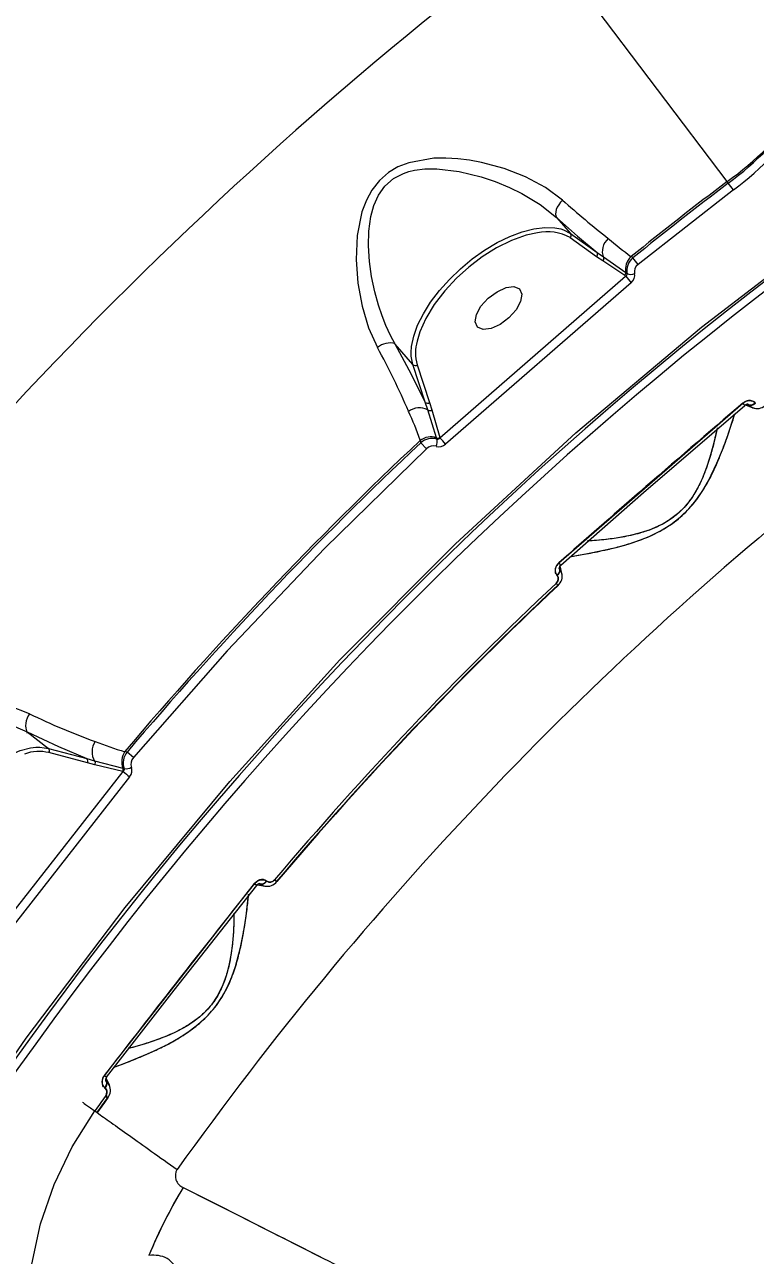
# Model space of a CAD drawing. Header units: millimetres. Extents: x -4952 to 3454, y -3329 to 3085.
# Drawn here: x 71.9 to 187.9, y -251.1 to -55.6 of the extents above; entities that cross this region are included whole.
import ezdxf

# ---------------------------------------------------------------- set-up
doc = ezdxf.new("R2010")
doc.units = ezdxf.units.MM
for name, color, linetype in [('DIKOM_ОБЪЕКТ', 7, 'Continuous'), ('DIKOM_РАЗМЕР_ЗОНА', 7, 'Continuous'), ('DIKOM_РАЗМЕР_ОБЪЕКТА', 7, 'Continuous')]:
    doc.layers.add(name, color=color, linetype=linetype)
doc.styles.add('style1', font='arial.ttf', dxfattribs={"width": 0.8})
doc.dimstyles.new('1-50', dxfattribs={"dimtxt": 300, "dimasz": 200, "dimexe": 100, "dimexo": 0, "dimgap": 100, "dimtad": 1, "dimtxsty": 'style1', "dimcen": 200, "dimclrd": 7, "dimclre": 7, "dimclrt": 7, "dimadec": 1, "dimazin": 2, "dimtfac": 1, "dimtmove": 0, "dimatfit": 2, "dimfxl": 0, "dimlwd": 25, "dimlwe": 18, "dimarcsym": 0})

# ---------------------------------------------------------------- blocks, each defined once
blk = doc.blocks.new('*D0')
at = {"layer": 'Defpoints', "color": 0, "transparency": 16777216}
for p in [(-2531.92, 1597.72), (1364.29, 1597.72), (96.74, -1272.86)]:
    blk.add_point(p, dxfattribs=at)
at = {"layer": 'DIKOM_РАЗМЕР_ОБЪЕКТА', "color": 7, "lineweight": 18, "transparency": 16777216}
for p, q in [((1364.29, 1597.72), (-2631.92, 1597.72)), ((96.74, -1272.86), (-2631.92, -1272.86))]:
    blk.add_line(p, q, dxfattribs=at)
at = {"layer": 'DIKOM_РАЗМЕР_ОБЪЕКТА', "color": 7, "lineweight": 25, "transparency": 16777216}
blk.add_line((-2531.92, -1072.86), (-2531.92, 1397.72), dxfattribs=at)
at = {"layer": 'DIKOM_РАЗМЕР_ОБЪЕКТА', "color": 7, "transparency": 16777216}
for points in [[(-2565.25, 1397.72), (-2498.58, 1397.72), (-2531.92, 1597.72)], [(-2565.25, -1072.86), (-2498.58, -1072.86), (-2531.92, -1272.86)]]:
    blk.add_solid(points, dxfattribs=at)
at = {"layer": 'DIKOM_РАЗМЕР_ОБЪЕКТА', "color": 7, "transparency": 16777216, "insert": (-2785.09, 250.69), "char_height": 300, "attachment_point": 5, "rotation": 90, "style": 'style1'}
blk.add_mtext('2900', dxfattribs=at)
blk = doc.blocks.new('*D1')
at = {"layer": 'Defpoints', "color": 0, "transparency": 16777216}
for p in [(-2009.52, -99.57), (1973.4, -116.39), (1973.4, -1835.8)]:
    blk.add_point(p, dxfattribs=at)
at = {"layer": 'DIKOM_РАЗМЕР_ОБЪЕКТА', "color": 7, "lineweight": 18, "transparency": 16777216}
for p, q in [((-2009.52, -99.57), (-2009.52, -1935.8)), ((1973.4, -116.39), (1973.4, -1935.8))]:
    blk.add_line(p, q, dxfattribs=at)
at = {"layer": 'DIKOM_РАЗМЕР_ОБЪЕКТА', "color": 7, "lineweight": 25, "transparency": 16777216}
blk.add_line((-1809.52, -1835.8), (1773.4, -1835.8), dxfattribs=at)
at = {"layer": 'DIKOM_РАЗМЕР_ОБЪЕКТА', "color": 7, "transparency": 16777216}
for points in [[(-1809.52, -1802.47), (-1809.52, -1869.14), (-2009.52, -1835.8)], [(1773.4, -1802.47), (1773.4, -1869.14), (1973.4, -1835.8)]]:
    blk.add_solid(points, dxfattribs=at)
at = {"layer": 'DIKOM_РАЗМЕР_ОБЪЕКТА', "color": 7, "transparency": 16777216, "insert": (39.04, -1582.63), "char_height": 300, "attachment_point": 5, "style": 'style1'}
blk.add_mtext('4000', dxfattribs=at)
blk = doc.blocks.new('*D2')
at = {"layer": 'Defpoints', "color": 0, "transparency": 16777216}
for p in [(3454.29, 651.62), (-4106.58, -381.73), (3454.29, -3228.68)]:
    blk.add_point(p, dxfattribs=at)
at = {"layer": 'DIKOM_РАЗМЕР_ЗОНА', "color": 7, "lineweight": 18, "transparency": 16777216}
for p, q in [((3454.29, 651.62), (3454.29, -3328.68)), ((-4106.58, -381.73), (-4106.58, -3328.68))]:
    blk.add_line(p, q, dxfattribs=at)
at = {"layer": 'DIKOM_РАЗМЕР_ЗОНА', "color": 7, "lineweight": 25, "transparency": 16777216}
blk.add_line((-3906.58, -3228.68), (3254.29, -3228.68), dxfattribs=at)
at = {"layer": 'DIKOM_РАЗМЕР_ЗОНА', "color": 7, "transparency": 16777216}
for points in [[(-3906.58, -3195.35), (-3906.58, -3262.01), (-4106.58, -3228.68)], [(3254.29, -3195.35), (3254.29, -3262.01), (3454.29, -3228.68)]]:
    blk.add_solid(points, dxfattribs=at)
at = {"layer": 'DIKOM_РАЗМЕР_ЗОНА', "color": 7, "transparency": 16777216, "insert": (111.64, -2975.51), "char_height": 300, "attachment_point": 5, "style": 'style1'}
blk.add_mtext('7200', dxfattribs=at)
blk = doc.blocks.new('*D3')
at = {"layer": 'Defpoints', "color": 0, "transparency": 16777216}
for p in [(-4502.26, 3085.23), (111.43, 3085.23), (-41.26, -2783.74)]:
    blk.add_point(p, dxfattribs=at)
at = {"layer": 'DIKOM_РАЗМЕР_ЗОНА', "color": 7, "lineweight": 18, "transparency": 16777216}
for p, q in [((111.43, 3085.23), (-4602.26, 3085.23)), ((-41.26, -2783.74), (-4602.26, -2783.74))]:
    blk.add_line(p, q, dxfattribs=at)
at = {"layer": 'DIKOM_РАЗМЕР_ЗОНА', "color": 7, "lineweight": 25, "transparency": 16777216}
blk.add_line((-4502.26, -2583.74), (-4502.26, 2885.23), dxfattribs=at)
at = {"layer": 'DIKOM_РАЗМЕР_ЗОНА', "color": 7, "transparency": 16777216}
for points in [[(-4535.6, 2885.23), (-4468.93, 2885.23), (-4502.26, 3085.23)], [(-4535.6, -2583.74), (-4468.93, -2583.74), (-4502.26, -2783.74)]]:
    blk.add_solid(points, dxfattribs=at)
at = {"layer": 'DIKOM_РАЗМЕР_ЗОНА', "color": 7, "transparency": 16777216, "insert": (-4755.44, 75.22), "char_height": 300, "attachment_point": 5, "rotation": 90, "style": 'style1'}
blk.add_mtext('5800', dxfattribs=at)

msp = doc.modelspace()

# ---------------------------------------------------------------- linework, layer by layer
at = {"layer": 'DIKOM_ОБЪЕКТ', "color": 7, "linetype": 'Continuous', "lineweight": 15}
for p, q in [((183.416, -80.56), (153.442, -40.928)), ((184.391, -81.904), (169.278, -93.724)), ((183.588, -80.843), (183.416, -80.56)), ((184.391, -81.904), (183.588, -80.843)), ((156.312, -86.254), (158.561, -88.841)), ((162.678, -92.513), (158.489, -89.516)), ((158.561, -88.841), (162.749, -91.838)), ((162.749, -91.838), (163.775, -92.549)), ((163.668, -93.17), (162.678, -92.513)), ((167.144, -95.506), (163.668, -93.17)), ((163.775, -92.549), (167.304, -95.012)), ((168.441, -92.689), (168.164, -92.489)), ((169.278, -93.724), (168.441, -92.689)), ((137.817, -121.261), (167.296, -95.615)), ((167.296, -95.615), (167.144, -95.506)), ((167.304, -95.012), (167.519, -95.165)), ((168.16, -96.631), (138.705, -122.257)), ((133.532, -109.627), (130.727, -106.4)), ((135.484, -115.621), (133.532, -109.627)), ((134.219, -109.672), (136.172, -115.666)), ((135.876, -116.843), (135.484, -115.621)), ((137.287, -121.271), (135.876, -116.843)), ((136.172, -115.666), (136.512, -116.846)), ((136.512, -116.846), (137.797, -121.197)), ((156.688, -141.137), (185.877, -115.763)), ((185.806, -115.824), (185.851, -115.851)), ((185.806, -115.824), (185.851, -115.851)), ((186.313, -116.028), (187.471, -116.483)), ((186.535, -115.938), (186.855, -116.053)), ((186.84, -116.036), (186.657, -115.928)), ((186.84, -116.036), (186.657, -115.928)), ((187.881, -115.759), (187.866, -115.742)), ((187.866, -115.742), (187.881, -115.759)), ((134.675, -121.697), (134.79, -122.042)), ((134.79, -122.042), (135.701, -123.011)), ((137.353, -121.474), (137.287, -121.271)), ((137.797, -121.197), (137.817, -121.261)), ((156.492, -141.379), (156.494, -141.385)), ((156.75, -141.948), (156.825, -142.128)), ((156.75, -141.948), (156.825, -142.128)), ((156.78, -141.125), (156.759, -141.075)), ((156.78, -141.125), (156.759, -141.075)), ((156.84, -142.145), (156.77, -141.812)), ((157.18, -142.815), (156.897, -141.597)), ((156.193, -142.866), (156.179, -142.72)), ((156.569, -144.718), (156.251, -144.38)), ((156.251, -144.38), (156.569, -144.718)), ((156.391, -143.103), (156.406, -143.12)), ((156.406, -143.12), (156.391, -143.103)), ((72.32, -167.947), (75.69, -170.58)), ((75.69, -170.58), (81.778, -172.216)), ((81.859, -172.9), (75.771, -171.264)), ((88.154, -171.186), (87.804, -171.089)), ((89.169, -172.046), (88.154, -171.186)), ((81.778, -172.216), (83.018, -172.542)), ((83.055, -173.178), (81.859, -172.9)), ((83.018, -172.542), (87.514, -173.72)), ((87.467, -174.233), (83.055, -173.178)), ((87.514, -173.72), (87.721, -173.775)), ((63.464, -205.031), (87.532, -174.25)), ((88.573, -175.084), (64.524, -205.841)), ((87.532, -174.25), (87.467, -174.233)), ((111.939, -191.749), (111.584, -191.448)), ((111.584, -191.448), (111.939, -191.749)), ((84.557, -222.532), (108.368, -192.055)), ((108.31, -192.129), (108.359, -192.146)), ((108.31, -192.129), (108.311, -192.129)), ((108.491, -192.15), (108.337, -192.095)), ((108.337, -192.095), (108.491, -192.15)), ((108.847, -192.232), (110.07, -192.458)), ((109.384, -192.154), (109.047, -192.101)), ((109.163, -192.067), (109.366, -192.14)), ((109.366, -192.14), (109.163, -192.067)), ((109.486, -192.202), (109.384, -192.154)), ((110.334, -191.669), (110.316, -191.655)), ((110.316, -191.655), (110.334, -191.669)), ((84.41, -222.807), (84.414, -222.813)), ((84.618, -222.463), (84.614, -222.458)), ((84.618, -222.463), (84.614, -222.458)), ((84.401, -224.324), (84.359, -224.184)), ((84.64, -224.519), (84.658, -224.533)), ((84.658, -224.533), (84.64, -224.519)), ((84.766, -223.18), (84.898, -223.494)), ((84.88, -223.48), (84.772, -223.317)), ((84.772, -223.317), (84.88, -223.48)), ((85.36, -224.086), (84.85, -222.944)), ((84.746, -225.799), (85.123, -226.071)), ((85.123, -226.071), (84.746, -225.799)), ((84.955, -225.756), (84.929, -225.695)), ((83.049, -228.165), (83.428, -228.435))]:
    msp.add_line(p, q, dxfattribs=at)
at = {"layer": 'DIKOM_ОБЪЕКТ', "color": 7, "linetype": 'Continuous', "lineweight": 15, "flags": 128}
for points in [[(30.879, -282.807), (43.646, -260.133), (57.415, -238.053), (72.16, -216.612), (87.85, -195.854), (104.454, -175.818), (121.938, -156.546), (140.269, -138.077), (159.408, -120.447), (179.317, -103.692), (199.957, -87.846), (221.285, -72.94), (243.26, -59.004)], [(157.266, -83.507), (154.551, -81.5), (151.419, -79.827), (148.024, -78.503), (144.411, -77.526), (142.536, -77.18), (140.681, -76.95), (138.732, -76.837), (136.876, -76.871), (132.863, -77.572), (131.159, -78.249), (129.661, -79.142), (128.23, -80.389), (127.032, -81.914), (126.148, -83.536), (125.45, -85.392), (124.691, -89.137), (124.514, -92.944), (124.787, -96.689), (125.452, -100.344), (126.481, -103.775), (127.896, -106.927)], [(130.727, -106.4), (129.968, -104.991), (129.244, -103.418), (128.647, -101.905), (128.073, -100.199), (127.493, -98.095), (126.978, -95.623), (126.651, -93.276), (126.49, -90.75), (126.542, -88.464), (126.853, -86.124), (127.321, -84.385), (128.046, -82.748), (129.089, -81.28), (130.446, -80.101), (132.039, -79.275), (132.871, -78.997), (133.773, -78.781), (135.437, -78.569), (137.346, -78.548), (140.896, -78.97), (144.353, -79.824), (146.59, -80.581), (148.845, -81.51), (150.831, -82.482), (153.748, -84.235), (156.312, -86.254)], [(157.266, -83.507), (156.95, -83.864), (156.675, -84.245), (156.451, -84.636), (156.287, -85.022), (156.189, -85.39), (156.16, -85.726), (156.202, -86.017), (156.312, -86.254)], [(133.258, -107.711), (133.319, -106.789), (133.657, -105.141), (134.284, -103.388), (135.185, -101.567), (136.342, -99.72), (137.728, -97.886), (139.314, -96.105), (141.065, -94.417), (142.942, -92.859), (144.904, -91.463), (146.908, -90.262), (148.911, -89.282), (150.869, -88.543), (152.738, -88.062), (154.478, -87.85), (156.051, -87.911), (156.986, -88.102)], [(156.312, -86.254), (159.668, -89.224), (162.749, -91.838)], [(153.288, -88.71), (151.494, -89.086), (149.16, -89.931), (146.799, -91.112), (144.522, -92.549), (142.421, -94.15), (140.45, -95.93), (138.583, -97.935), (136.926, -100.091), (135.58, -102.302), (134.619, -104.458), (134.225, -105.919)], [(156.986, -88.102), (157.421, -88.244), (158.561, -88.841)], [(145.483, -99.1), (146.878, -98.058), (148.311, -97.412), (149.562, -97.259), (150.442, -97.623), (150.815, -98.449), (150.627, -99.61), (149.904, -100.93), (148.758, -102.208)], [(148.758, -102.208), (147.362, -103.249), (145.93, -103.896), (144.679, -104.048), (143.799, -103.684), (143.425, -102.859), (143.614, -101.698), (144.336, -100.378), (145.483, -99.1)], [(135.484, -115.621), (133.322, -111.204), (130.727, -106.4)], [(133.532, -109.627), (133.277, -108.295), (133.258, -107.711)], [(156.988, -141.492), (170.143, -129.941), (186.188, -116.109)], [(185.877, -115.763), (186.38, -115.46), (186.935, -115.347), (187.457, -115.445), (187.681, -115.571), (187.866, -115.742)], [(186.112, -116.005), (186.161, -116.067), (186.188, -116.103), (186.191, -116.111), (186.17, -116.092), (186.127, -116.045), (186.062, -115.973), (185.977, -115.877), (185.877, -115.763)], [(186.725, -115.949), (186.78, -115.98), (186.84, -116.036)], [(187.866, -115.742), (187.729, -115.847), (187.586, -115.936), (187.442, -116.007), (187.3, -116.058), (187.165, -116.086), (187.041, -116.092), (186.932, -116.075), (186.84, -116.036)], [(186.84, -116.036), (186.932, -116.075), (187.041, -116.092), (187.165, -116.086), (187.3, -116.058), (187.442, -116.007), (187.586, -115.936), (187.729, -115.847), (187.866, -115.742)], [(187.881, -115.759), (187.744, -115.864), (187.601, -115.953), (187.456, -116.025), (187.315, -116.075), (187.18, -116.104), (187.056, -116.11), (186.947, -116.093), (186.855, -116.053)], [(186.855, -116.053), (186.947, -116.093), (187.056, -116.11), (187.18, -116.104), (187.315, -116.075), (187.456, -116.025), (187.601, -115.953), (187.744, -115.864), (187.881, -115.759)], [(187.475, -115.455), (187.524, -115.46), (187.66, -115.507)], [(158.561, -140.11), (159.877, -139.902), (161.78, -139.555), (164.061, -139.079), (165.806, -138.659), (167.687, -138.133), (169.633, -137.479), (171.265, -136.812), (172.81, -136.045), (174.457, -135.033), (175.963, -133.868), (177.332, -132.54), (178.569, -131.05), (179.546, -129.627), (180.437, -128.102), (181.788, -125.313), (182.81, -122.787), (183.601, -120.588), (184.215, -118.737), (184.6, -117.478)], [(181.812, -119.705), (181.798, -119.78), (181.496, -121.194), (181.144, -122.649), (180.673, -124.331), (180.137, -125.97), (179.431, -127.759), (178.699, -129.268), (177.895, -130.618), (176.82, -132.043), (175.514, -133.355), (174.032, -134.458), (173.274, -134.908), (172.471, -135.318), (171.023, -135.921), (169.429, -136.432), (168.004, -136.785), (166.651, -137.051), (165.471, -137.239), (164.152, -137.409), (162.668, -137.555), (161.269, -137.653), (161.169, -137.657)], [(135.701, -123.011), (119.575, -138.764), (104.057, -155.117), (89.169, -172.046)], [(156.825, -142.128), (156.851, -142.224), (156.853, -142.335), (156.83, -142.456), (156.782, -142.586), (156.712, -142.719), (156.622, -142.853), (156.514, -142.982), (156.391, -143.103)], [(156.391, -143.103), (156.514, -142.982), (156.622, -142.853), (156.712, -142.719), (156.782, -142.586), (156.83, -142.456), (156.853, -142.335), (156.851, -142.224), (156.825, -142.128)], [(156.406, -143.12), (156.529, -142.999), (156.637, -142.87), (156.728, -142.737), (156.797, -142.603), (156.845, -142.474), (156.868, -142.352), (156.866, -142.241), (156.84, -142.145)], [(156.84, -142.145), (156.866, -142.241), (156.868, -142.352), (156.845, -142.474), (156.797, -142.603), (156.728, -142.737), (156.637, -142.87), (156.529, -142.999), (156.406, -143.12)], [(156.688, -141.137), (156.788, -141.252), (156.87, -141.348), (156.933, -141.423), (156.973, -141.473), (156.99, -141.496), (156.982, -141.491), (156.95, -141.46), (156.895, -141.402)], [(156.825, -142.128), (156.777, -142.06), (156.755, -142.002)], [(72.698, -165.093), (69.471, -163.843), (65.959, -162.989), (62.294, -162.522), (58.525, -162.449), (55.977, -162.647), (53.452, -163.081), (51.06, -163.779), (49.245, -164.573), (47.673, -165.541), (46.214, -166.815), (45.044, -168.308), (43.644, -171.591), (43.379, -172.856), (43.216, -174.206), (43.154, -175.639), (43.432, -179.434), (44.21, -183.151), (45.374, -186.698), (46.889, -190.045), (48.709, -193.053), (50.848, -195.648)], [(69.262, -166.621), (72.32, -167.947)], [(72.32, -167.947), (77.259, -170.29), (81.778, -172.216)], [(55.402, -195.067), (55.182, -194.204), (55.039, -192.637), (55.16, -190.888), (55.542, -188.996), (56.177, -187.003), (57.052, -184.951), (58.146, -182.887), (59.437, -180.854), (60.895, -178.898), (62.49, -177.062), (64.185, -175.385), (65.944, -173.904), (67.728, -172.653), (69.499, -171.657), (71.217, -170.94), (72.844, -170.516), (73.681, -170.412)], [(73.681, -170.412), (74.346, -170.395), (75.69, -170.58)], [(108.368, -192.055), (108.804, -191.661), (109.327, -191.445), (109.858, -191.442), (110.102, -191.523), (110.316, -191.655)], [(109.878, -191.449), (109.927, -191.444), (110.069, -191.463)], [(84.919, -222.824), (95.629, -208.975), (108.739, -192.335)], [(108.658, -192.26), (108.705, -192.3), (108.738, -192.33), (108.743, -192.337), (108.719, -192.322), (108.667, -192.284), (108.589, -192.226), (108.488, -192.149), (108.368, -192.055)], [(109.238, -192.077), (109.3, -192.098), (109.366, -192.14)], [(110.316, -191.655), (110.202, -191.784), (110.079, -191.899), (109.95, -191.996), (109.821, -192.073), (109.694, -192.127), (109.573, -192.157), (109.463, -192.161), (109.366, -192.14)], [(109.366, -192.14), (109.463, -192.161), (109.573, -192.157), (109.694, -192.127), (109.821, -192.073), (109.95, -191.996), (110.079, -191.899), (110.202, -191.784), (110.316, -191.655)], [(110.334, -191.669), (110.22, -191.799), (110.097, -191.913), (109.968, -192.011), (109.839, -192.087), (109.712, -192.141), (109.591, -192.171), (109.481, -192.175), (109.384, -192.154)], [(109.384, -192.154), (109.481, -192.175), (109.591, -192.171), (109.712, -192.141), (109.839, -192.087), (109.968, -192.011), (110.097, -191.913), (110.22, -191.799), (110.334, -191.669)], [(85.993, -221.24), (86.046, -221.224), (87.452, -220.712), (89.253, -220.008), (91.402, -219.105), (93.035, -218.36), (94.781, -217.485), (96.566, -216.472), (98.041, -215.505), (99.411, -214.459), (100.835, -213.15), (102.091, -211.719), (103.181, -210.155), (104.111, -208.456), (104.799, -206.873), (105.383, -205.206), (106.176, -202.211), (106.697, -199.536), (107.055, -197.226), (107.304, -195.292), (107.459, -193.815), (107.462, -193.761)], [(105.13, -196.746), (105.13, -196.776), (105.104, -198.223), (105.035, -199.718), (104.894, -201.459), (104.681, -203.17), (104.329, -205.061), (103.899, -206.682), (103.368, -208.161), (102.584, -209.765), (101.552, -211.302), (100.308, -212.667), (99.65, -213.253), (98.939, -213.81), (97.634, -214.678), (96.166, -215.483), (94.835, -216.102), (93.557, -216.621), (92.435, -217.03), (91.173, -217.449), (89.743, -217.876), (88.389, -218.239), (88.327, -218.254)], [(84.557, -222.532), (84.677, -222.626), (84.776, -222.705), (84.852, -222.766), (84.901, -222.808), (84.921, -222.827), (84.913, -222.825), (84.876, -222.8), (84.811, -222.753)], [(84.88, -223.48), (84.924, -223.569), (84.947, -223.677), (84.948, -223.801), (84.926, -223.937), (84.883, -224.081), (84.819, -224.229), (84.738, -224.377), (84.64, -224.519)], [(84.64, -224.519), (84.738, -224.377), (84.819, -224.229), (84.883, -224.081), (84.926, -223.937), (84.948, -223.801), (84.947, -223.677), (84.924, -223.569), (84.88, -223.48)], [(84.898, -223.494), (84.943, -223.583), (84.965, -223.691), (84.966, -223.815), (84.944, -223.951), (84.901, -224.095), (84.838, -224.243), (84.756, -224.391), (84.658, -224.533)], [(84.658, -224.533), (84.756, -224.391), (84.838, -224.243), (84.901, -224.095), (84.944, -223.951), (84.966, -223.815), (84.965, -223.691), (84.943, -223.583), (84.898, -223.494)], [(84.88, -223.48), (84.821, -223.422), (84.803, -223.393)], [(88.109, -294.518), (84.058, -291.106), (80.507, -286.992), (77.533, -282.264), (75.183, -276.98), (73.522, -271.247), (72.597, -265.192), (72.431, -258.906), (73.044, -252.498), (74.438, -246.106), (76.584, -239.869), (79.47, -233.849), (83.049, -228.165)], [(97.067, -240.32), (101.265, -242.445), (105.592, -244.632), (110.04, -246.878), (114.599, -249.178), (119.258, -251.527)]]:
    msp.add_lwpolyline(points, dxfattribs=at)
at = {"layer": 'DIKOM_ОБЪЕКТ', "color": 7, "linetype": 'Continuous', "lineweight": 15}
for centre, radius, start, end in [((543.286, -556.39), 646.281, 127.100221, 145.899779), ((543.286, -556.39), 580.367, 121.098554, 151.901446), ((543.286, -556.39), 579.133, 121.098848, 151.901152), ((543.286, -556.39), 579.133, 121.098848, 151.901152), ((150.816, -35.367), 55.724, 305.80385, 322.82692), ((149.094, -35.234), 57.185, 307.1007, 323.76394), ((149.384, -35.566), 58.075, 307.06961, 323.79231), ((543.286, -556.39), 596.591, 127.100221, 128.959884), ((543.286, -556.39), 596.261, 127.10338, 128.951231), ((269.919, 43.028), 169.416, 228.32145, 231.53706), ((154.89, -95.909), 7.375, 60.78675, 102.54822), ((158.154, -89.133), 0.509, 311.25199, 36.94258), ((166.293, -91.686), 2.708, 130.292, 201.6173), ((240.397, 1.616), 118.651, 230.25922, 232.49821), ((162.342, -92.131), 0.509, 311.25199, 36.94258), ((163.301, -92.783), 0.533, 313.51123, 27.33488), ((169.999, -94.534), 2.748, 131.91011, 191.25963), ((170.1, -94.731), 2.631, 129.08792, 191.13158), ((170.205, -94.944), 1.533, 127.22771, 191.18218), ((166.767, -95.109), 0.548, 313.48005, 11.37826), ((167.073, -95.219), 0.454, 299.37748, 11.24904), ((214.536, -56.292), 61.465, 219.77539, 221.01833), ((168.112, -93.72), 1.586, 248.03765, 291.81224), ((167.201, -95.441), 1.529, 308.85282, 11.16965), ((129.898, -109.301), 3.106, 74.52394, 130.14224), ((31.877, -159.96), 109.692, 23.02327, 28.91286), ((140.573, -107.798), 6.624, 163.39092, 196.42956), ((133.897, -109.246), 0.534, 226.97134, 307.15622), ((134.587, -119.398), 2.9, 63.62018, 127.26476), ((99.522, -133.256), 37.025, 18.29874, 25.8893), ((135.849, -115.241), 0.534, 226.97134, 307.15622), ((136.193, -116.388), 0.558, 235.34393, 304.93203), ((189.082, -113.208), 4.099, 218.56264, 225.17141), ((186.607, -116.472), 0.549, 77.52227, 138.96619), ((188.156, -114.61), 2, 248.05557, 309.95454), ((136.397, -123.989), 2.866, 71.91845, 126.93109), ((543.286, -556.39), 596.591, 133.228529, 139.771471), ((543.286, -556.39), 596.261, 133.243131, 139.756869), ((136.592, -124.052), 2.7, 73.6301, 131.87789), ((136.809, -124.114), 1.563, 74.70729, 135.1002), ((135.691, -121.835), 1.718, 332.94102, 14.66983), ((137.634, -121.121), 1.561, 254.63859, 313.30594), ((137.467, -120.73), 0.572, 251.60336, 305.2059), ((137.414, -121.013), 0.473, 262.60096, 328.44293), ((96.824, -158.637), 55.475, 40.97983, 42.35823), ((543.286, -556.39), 549.248, 128.49515, 144.50485), ((543.286, -556.39), 549.248, 128.49515, 144.50485), ((157.529, -142.288), 1.425, 126.13413, 217.0175), ((153.72, -143.948), 4.088, 36.90015, 43.44537), ((157.29, -141.958), 0.55, 123.0726, 193.90918), ((543.286, -556.39), 565.287, 133.20971, 139.79029), ((543.286, -556.39), 565.287, 133.20971, 139.79029), ((155.682, -143.656), 0.92, 308.20159, 38.07086), ((155.231, -143.233), 1.999, 312.02831, 15.00169), ((543.286, -556.39), 564.88, 133.20971, 139.79029), ((543.286, -556.39), 564.88, 133.20971, 139.79029), ((543.286, -556.39), 564.822, 133.20971, 139.79029), ((543.286, -556.39), 564.822, 133.20971, 139.79029), ((75.174, -166.968), 3.106, 142.85776, 203.23009), ((120.657, -66.375), 109.751, 244.08876, 249.99214), ((85.503, -171.122), 2.9, 145.73524, 211.05713), ((106.676, -108.85), 65.059, 248.75895, 253.13702), ((74.202, -177.443), 6.376, 75.75626, 111.09443), ((75.328, -170.964), 0.534, 325.84378, 47.46183), ((90.182, -172.689), 2.866, 146.06891, 201.4508), ((90.256, -172.881), 2.7, 141.12784, 200.13372), ((81.417, -172.6), 0.534, 325.84378, 47.46183), ((82.581, -172.883), 0.558, 328.06797, 38.43831), ((86.983, -173.928), 0.572, 327.7941, 21.73962), ((87.263, -173.86), 0.474, 304.55997, 15.10822), ((87.994, -172.097), 1.718, 260.84444, 300.05898), ((87.383, -174.075), 1.561, 319.69959, 19.41796), ((90.33, -173.094), 1.563, 137.90748, 199.39794), ((122.712, -131.357), 55.475, 230.643, 232.02017), ((110.832, -190.92), 0.919, 237.18477, 324.87306), ((111.027, -188.936), 4.099, 229.56264, 236.16027), ((109.22, -192.613), 0.55, 87.44967, 149.9274), ((110.385, -190.488), 2, 259.00461, 320.95454), ((85.602, -223.502), 1.425, 137.13413, 227.57375), ((82.18, -225.858), 4.088, 47.88528, 54.44537), ((84.05, -225.198), 0.92, 319.20159, 48.58254), ((85.304, -223.224), 0.55, 134.0726, 200.83072), ((83.526, -224.869), 1.999, 323.02831, 25.5865), ((543.286, -556.39), 565.287, 144.20971, 144.50485), ((543.286, -556.39), 565.287, 144.20971, 144.50485), ((543.286, -556.39), 564.88, 144.20971, 144.50485), ((543.286, -556.39), 564.88, 144.20971, 144.50485), ((543.286, -556.39), 564.822, 144.20971, 144.50485), ((543.286, -556.39), 564.822, 144.20971, 144.50485), ((97.857, -238.45), 2.03, 149.53132, 247.0891), ((164.578, -281.024), 78.833, 148.91345, 157.69183)]:
    msp.add_arc(centre, radius, start, end, dxfattribs=at)
for points, knots in [([(185.877, -115.763), (180.398, -120.464), (170.614, -128.859), (160.943, -137.385), (156.688, -141.137)], [0, 0, 0, 0, 0.559995, 1, 1, 1, 1]), ([(187.866, -115.742), (187.721, -115.618), (187.433, -115.37), (186.846, -115.319), (186.303, -115.457), (186.019, -115.661), (185.877, -115.763)], [0, 0, 0, 0, 0.2797809, 0.559625, 0.7797346, 1, 1, 1, 1]), ([(186.855, -116.053), (187.04, -116.238), (187.272, -116.47), (187.597, -116.503), (187.664, -116.51)], [0, 0, 0, 0, 0.7953838, 1, 1, 1, 1]), ([(158.567, -140.105), (158.646, -140.096), (159.165, -140.035), (160.98, -139.715), (163.483, -139.224), (166.016, -138.621), (168.298, -137.972), (170.778, -137.077), (173.414, -135.797), (176.031, -133.949), (178.235, -131.618), (179.878, -129.183), (181.117, -126.843), (182.082, -124.665), (183.036, -122.231), (183.872, -119.816), (184.442, -118.062), (184.574, -117.558), (184.594, -117.483)], [0, 0, 0, 0, 0.0171261, 0.1124802, 0.2076601, 0.2655533, 0.3233711, 0.3818087, 0.4405357, 0.4996878, 0.5588731, 0.6176439, 0.6762131, 0.7344225, 0.792266, 0.8878384, 0.983364, 1, 1, 1, 1]), ([(181.77, -119.918), (181.577, -120.817), (181.24, -122.393), (180.451, -125.148), (179.571, -127.55), (178.479, -129.759), (177.228, -131.655), (175.569, -133.414), (173.594, -134.803), (171.543, -135.771), (169.214, -136.538), (166.704, -137.076), (163.95, -137.453), (162.111, -137.625), (161.367, -137.648), (161.366, -137.648)], [0, 0, 0, 0, 0.1263681, 0.2215688, 0.3160857, 0.3784356, 0.4398391, 0.5003446, 0.5608257, 0.6221829, 0.6845436, 0.778559, 0.8736832, 0.9997717, 1, 1, 1, 1]), ([(156.688, -141.137), (156.538, -141.301), (156.237, -141.631), (156.085, -142.218), (156.138, -142.735), (156.306, -142.98), (156.391, -143.103)], [0, 0, 0, 0, 0.279515, 0.5589463, 0.7793103, 1, 1, 1, 1]), ([(156.198, -142.867), (156.172, -142.767), (156.145, -142.659), (156.151, -142.594), (156.151, -142.59)], [0, 0, 0, 0, 0.9306716, 1, 1, 1, 1]), ([(157.198, -143.084), (157.186, -142.937), (157.158, -142.587), (156.956, -142.307), (156.84, -142.145)], [0, 0, 0, 0, 0.422348, 1, 1, 1, 1]), ([(156.406, -143.12), (156.473, -143.221), (156.606, -143.424), (156.6, -143.797), (156.475, -144.131), (156.326, -144.297), (156.251, -144.38)], [0, 0, 0, 0, 0.2797673, 0.559852, 0.7798294, 1, 1, 1, 1]), ([(110.316, -191.655), (110.151, -191.561), (109.82, -191.373), (109.235, -191.435), (108.728, -191.674), (108.488, -191.928), (108.368, -192.055)], [0, 0, 0, 0, 0.2797809, 0.559625, 0.7797346, 1, 1, 1, 1]), ([(111.584, -191.448), (111.481, -191.547), (111.276, -191.744), (110.904, -191.849), (110.576, -191.821), (110.415, -191.72), (110.334, -191.669)], [0, 0, 0, 0, 0.2787485, 0.5585837, 0.7792918, 1, 1, 1, 1]), ([(108.368, -192.055), (103.887, -197.716), (95.884, -207.824), (88.018, -218.038), (84.557, -222.532)], [0, 0, 0, 0, 0.559995, 1, 1, 1, 1]), ([(109.384, -192.154), (109.6, -192.3), (109.873, -192.483), (110.198, -192.453), (110.264, -192.447)], [0, 0, 0, 0, 0.7953838, 1, 1, 1, 1]), ([(86.205, -221.161), (86.28, -221.137), (86.778, -220.978), (88.499, -220.317), (90.862, -219.359), (93.233, -218.283), (95.35, -217.21), (97.613, -215.859), (99.957, -214.1), (102.173, -211.786), (103.892, -209.077), (105.04, -206.373), (105.809, -203.84), (106.341, -201.518), (106.813, -198.947), (107.173, -196.417), (107.398, -194.586), (107.432, -194.066), (107.437, -193.989)], [0, 0, 0, 0, 0.0171261, 0.1124802, 0.2076601, 0.2655533, 0.3233711, 0.3818087, 0.4405357, 0.4996878, 0.5588731, 0.6176439, 0.6762131, 0.7344225, 0.792266, 0.8878384, 0.983364, 1, 1, 1, 1]), ([(105.129, -196.917), (105.112, -197.837), (105.081, -199.449), (104.833, -202.303), (104.427, -204.829), (103.776, -207.206), (102.911, -209.305), (101.617, -211.349), (99.943, -213.09), (98.115, -214.431), (95.975, -215.628), (93.614, -216.635), (90.983, -217.53), (89.21, -218.051), (88.485, -218.215), (88.483, -218.215)], [0, 0, 0, 0, 0.1263681, 0.2215688, 0.3160857, 0.3784356, 0.4398391, 0.5003446, 0.5608257, 0.6221829, 0.6845436, 0.778559, 0.8736832, 0.9997717, 1, 1, 1, 1]), ([(84.557, -222.532), (84.441, -222.723), (84.208, -223.103), (84.171, -223.709), (84.322, -224.206), (84.534, -224.415), (84.64, -224.519)], [0, 0, 0, 0, 0.279515, 0.5589463, 0.7793103, 1, 1, 1, 1]), ([(84.406, -224.324), (84.362, -224.231), (84.314, -224.13), (84.307, -224.066), (84.307, -224.061)], [0, 0, 0, 0, 0.9306681, 1, 1, 1, 1]), ([(84.658, -224.533), (84.743, -224.62), (84.913, -224.793), (84.978, -225.16), (84.919, -225.512), (84.804, -225.703), (84.746, -225.799)], [0, 0, 0, 0, 0.2797673, 0.559852, 0.7798294, 1, 1, 1, 1]), ([(85.429, -224.347), (85.39, -224.204), (85.295, -223.867), (85.044, -223.63), (84.898, -223.494)], [0, 0, 0, 0, 0.4223479, 1, 1, 1, 1]), ([(81.085, -226.765), (81.067, -226.752), (81.014, -226.714), (81.771, -227.254), (83.282, -228.331), (85.54, -229.941), (88.449, -232.016), (91.941, -234.506), (94.718, -236.487), (96.107, -237.478)], [0, 0, 0, 0, 0.0792823, 0.2345811, 0.3898799, 0.5424098, 0.6949398, 0.8474699, 1, 1, 1, 1]), ([(97.067, -240.32), (95.941, -242.282), (93.93, -245.787), (92.344, -249.477), (91.645, -251.101)], [0, 0, 0, 0, 0.5599282, 1, 1, 1, 1]), ([(97.067, -240.32), (101.576, -242.601), (110.599, -247.166), (123.409, -253.62), (135.674, -259.781), (147.292, -265.597), (158.205, -271.041), (168.153, -275.987), (177.172, -280.456), (185.312, -284.476), (192.749, -288.137), (199.473, -291.437), (205.674, -294.472), (211.203, -297.17), (215.915, -299.464), (219.602, -301.255), (222.3, -302.562), (223.852, -303.314), (224.5, -303.627), (224.325, -303.543), (224.315, -303.538)], [0, 0, 0, 0, 0.0582762, 0.1166136, 0.1751643, 0.2340801, 0.2929025, 0.3513763, 0.4063314, 0.4612446, 0.5162445, 0.5714627, 0.6270072, 0.6887797, 0.7502007, 0.8114603, 0.8727453, 0.9342453, 0.9961439, 1, 1, 1, 1]), ([(97.669, -261.005), (97.603, -260.2), (97.472, -258.589), (97.12, -256.234), (96.57, -254.175), (95.712, -252.547), (94.559, -251.512), (93.142, -251.044), (92.144, -251.082), (91.645, -251.101)], [0, 0, 0, 0, 0.16278, 0.3257247, 0.4906848, 0.6172991, 0.7448302, 0.8726464, 1, 1, 1, 1])]:
    msp.add_open_spline(points, degree=3, knots=knots, dxfattribs=at)
for points in [[(186.855, -116.053), (186.528, -115.939)], [(186.728, -115.95), (186.84, -116.036)], [(187.526, -115.484), (187.66, -115.507)], [(156.825, -142.128), (156.752, -141.982)], [(156.768, -141.819), (156.84, -142.145)], [(109.933, -191.467), (110.069, -191.463)], [(109.384, -192.154), (109.04, -192.103)], [(109.244, -192.077), (109.366, -192.14)], [(84.766, -223.187), (84.898, -223.494)], [(84.88, -223.48), (84.781, -223.35)]]:
    msp.add_open_spline(points, degree=1, dxfattribs=at)

# ---------------------------------------------------------------- dimensions: what is measured, and where the dimension line sits
at = {"layer": 'DIKOM_РАЗМЕР_ЗОНА'}
dim = msp.add_linear_dim(base=(-4502.263, 3085.229), p1=(-41.264, -2783.739), p2=(111.434, 3085.229), angle=90, text='5800', dimstyle='1-50', dxfattribs=at)
dim.commit()
dim.dimension.update_dxf_attribs({"geometry": '*D3', "text_midpoint": (-4502.263, 75.219), "dimtype": 160})
dim = msp.add_linear_dim(base=(3454.29, -3228.679), p1=(-4106.578, -381.726), p2=(3454.29, 651.616), text='7200', dimstyle='1-50', dxfattribs=at)
dim.commit()
dim.dimension.update_dxf_attribs({"geometry": '*D2', "text_midpoint": (111.645, -3228.679), "dimtype": 160})
at = {"layer": 'DIKOM_РАЗМЕР_ОБЪЕКТА'}
dim = msp.add_linear_dim(base=(-2531.915, 1597.721), p1=(96.736, -1272.855), p2=(1364.286, 1597.721), angle=90, text='2900', dimstyle='1-50', dxfattribs=at)
dim.commit()
dim.dimension.update_dxf_attribs({"geometry": '*D0', "text_midpoint": (-2531.915, 250.694), "dimtype": 160})
dim = msp.add_linear_dim(base=(1973.401, -1835.802), p1=(-2009.521, -99.572), p2=(1973.401, -116.39), text='4000', dimstyle='1-50', dxfattribs=at)
dim.commit()
dim.dimension.update_dxf_attribs({"geometry": '*D1', "text_midpoint": (39.042, -1835.802), "dimtype": 160})

doc.saveas('drawing.dxf')
